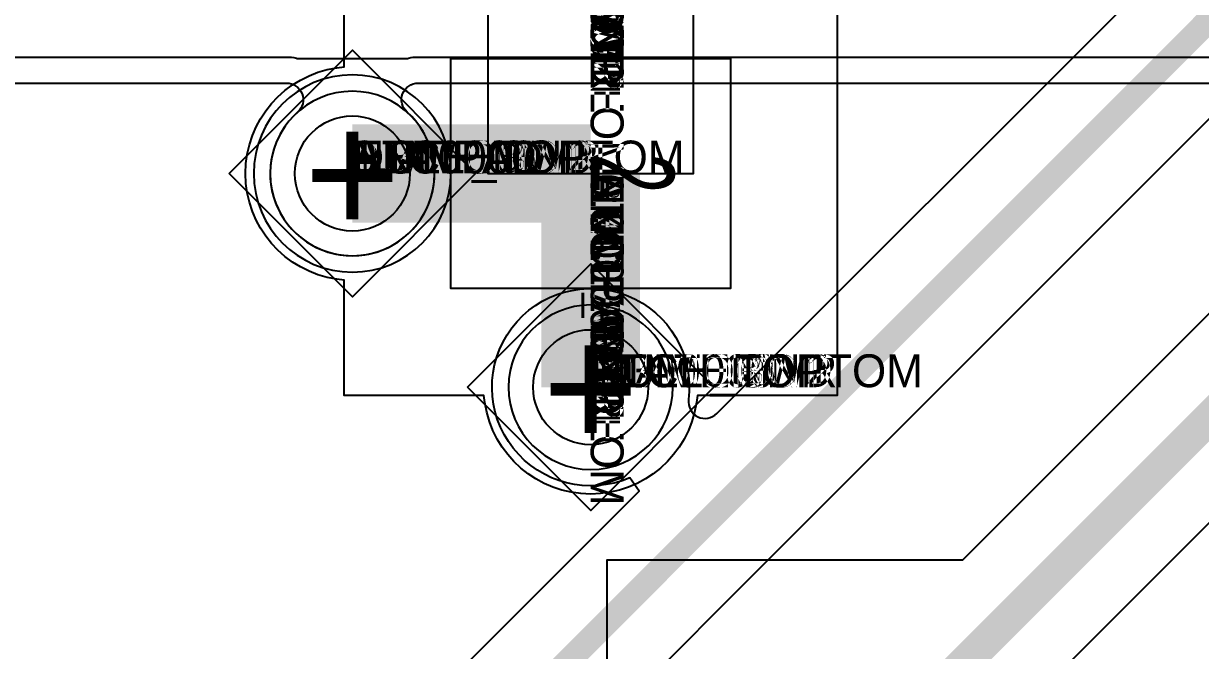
# Model space of a CAD drawing. Extents: x 0 to 323, y 0 to 320.
# Drawn here: x 108.8 to 115.96, y 104.55 to 108.36 of the extents above; entities that cross this region are included whole.
import ezdxf
from ezdxf.enums import TextEntityAlignment as Align

# ---------------------------------------------------------------- set-up
doc = ezdxf.new("R2010")
doc.units = 0
doc.header["$MEASUREMENT"] = 0
doc.layers.get('0').update_dxf_attribs({"linetype": 'CONTINUOUS'})
for name, color, linetype in [('CDN_FIGURES', 7, 'CONTINUOUS'), ('ETCH_BOTTOM', 7, 'CONTINUOUS'), ('ETCH_GND', 3, 'CONTINUOUS'), ('ETCH_INT1', 4, 'CONTINUOUS'), ('ETCH_INT2', 5, 'CONTINUOUS'), ('ETCH_PWR', 6, 'CONTINUOUS'), ('ETCH_TOP', 2, 'CONTINUOUS'), ('MANUFACTURING_NCLEGEND-1-6', 8, 'CONTINUOUS'), ('PACKAGE_GEOMETRY_ASSEMBLY_TOP', 11, 'CONTINUOUS'), ('PACKAGE_GEOMETRY_PIN_NUMBER', 9, 'CONTINUOUS')]:
    doc.layers.add(name, color=color, linetype=linetype)

# ---------------------------------------------------------------- blocks, each defined once
blk = doc.blocks.new('PAD_INFO')
for tag in ['SHAPE_TYPE', 'PAD_HEIGHT', 'PAD_LAYER', 'PAD_TYPE', 'PAD_WIDTH']:
    blk.add_attdef(tag, (0, 0), '', height=0.2)
at = {"flags": 2}
blk.add_attdef('CDN_TYPE', (0, 0), '', height=0.2, dxfattribs=at)
blk = doc.blocks.new('DRILL_INFO')
at = {"flags": 2}
blk.add_attdef('CDN_TYPE', (0, 0), '', height=0.2, dxfattribs=at)
for tag in ['FSHAPE', 'FCHAR', 'DRILL_HEIGHT', 'DIAMETER', 'PLATED', 'DRILL_WIDTH']:
    blk.add_attdef(tag, (0, 0), '', height=0.2)
blk = doc.blocks.new('VIA0700X0300')
at = {"layer": 'ETCH_BOTTOM'}
blk.add_circle((0, 0), 0.35, dxfattribs=at)
at = {"layer": 'ETCH_GND'}
blk.add_circle((0, 0), 0.35, dxfattribs=at)
at = {"layer": 'ETCH_INT1'}
blk.add_circle((0, 0), 0.35, dxfattribs=at)
at = {"layer": 'ETCH_INT2'}
blk.add_circle((0, 0), 0.35, dxfattribs=at)
at = {"layer": 'ETCH_PWR'}
blk.add_circle((0, 0), 0.35, dxfattribs=at)
at = {"layer": 'ETCH_TOP'}
blk.add_circle((0, 0), 0.35, dxfattribs=at)
ref = blk.add_blockref('PAD_INFO', (0, 0))
ref.add_attrib('PAD_LAYER', 'ETCH_TOP', (0, 0), dxfattribs={"height": 0.2})
ref.add_attrib('SHAPE_TYPE', 'NULL', (0, 0), dxfattribs={"height": 0.2})
ref.add_attrib('PAD_TYPE', 'ANTIPAD', (0, 0), dxfattribs={"height": 0.2})
ref.add_attrib('PAD_WIDTH', '0.000000', (0, 0), dxfattribs={"height": 0.2})
ref.add_attrib('PAD_HEIGHT', '0.000000', (0, 0), dxfattribs={"height": 0.2})
ref = blk.add_blockref('PAD_INFO', (0, 0))
ref.add_attrib('PAD_LAYER', 'ETCH_GND', (0, 0), dxfattribs={"height": 0.2})
ref.add_attrib('SHAPE_TYPE', 'NULL', (0, 0), dxfattribs={"height": 0.2})
ref.add_attrib('PAD_TYPE', 'ANTIPAD', (0, 0), dxfattribs={"height": 0.2})
ref.add_attrib('PAD_WIDTH', '0.000000', (0, 0), dxfattribs={"height": 0.2})
ref.add_attrib('PAD_HEIGHT', '0.000000', (0, 0), dxfattribs={"height": 0.2})
ref = blk.add_blockref('PAD_INFO', (0, 0))
ref.add_attrib('PAD_LAYER', 'ETCH_INT1', (0, 0), dxfattribs={"height": 0.2})
ref.add_attrib('SHAPE_TYPE', 'NULL', (0, 0), dxfattribs={"height": 0.2})
ref.add_attrib('PAD_TYPE', 'ANTIPAD', (0, 0), dxfattribs={"height": 0.2})
ref.add_attrib('PAD_WIDTH', '0.000000', (0, 0), dxfattribs={"height": 0.2})
ref.add_attrib('PAD_HEIGHT', '0.000000', (0, 0), dxfattribs={"height": 0.2})
ref = blk.add_blockref('PAD_INFO', (0, 0))
ref.add_attrib('PAD_LAYER', 'ETCH_INT2', (0, 0), dxfattribs={"height": 0.2})
ref.add_attrib('SHAPE_TYPE', 'NULL', (0, 0), dxfattribs={"height": 0.2})
ref.add_attrib('PAD_TYPE', 'ANTIPAD', (0, 0), dxfattribs={"height": 0.2})
ref.add_attrib('PAD_WIDTH', '0.000000', (0, 0), dxfattribs={"height": 0.2})
ref.add_attrib('PAD_HEIGHT', '0.000000', (0, 0), dxfattribs={"height": 0.2})
ref = blk.add_blockref('PAD_INFO', (0, 0))
ref.add_attrib('PAD_LAYER', 'ETCH_PWR', (0, 0), dxfattribs={"height": 0.2})
ref.add_attrib('SHAPE_TYPE', 'NULL', (0, 0), dxfattribs={"height": 0.2})
ref.add_attrib('PAD_TYPE', 'ANTIPAD', (0, 0), dxfattribs={"height": 0.2})
ref.add_attrib('PAD_WIDTH', '0.000000', (0, 0), dxfattribs={"height": 0.2})
ref.add_attrib('PAD_HEIGHT', '0.000000', (0, 0), dxfattribs={"height": 0.2})
ref = blk.add_blockref('PAD_INFO', (0, 0))
ref.add_attrib('PAD_LAYER', 'ETCH_BOTTOM', (0, 0), dxfattribs={"height": 0.2})
ref.add_attrib('SHAPE_TYPE', 'NULL', (0, 0), dxfattribs={"height": 0.2})
ref.add_attrib('PAD_TYPE', 'ANTIPAD', (0, 0), dxfattribs={"height": 0.2})
ref.add_attrib('PAD_WIDTH', '0.000000', (0, 0), dxfattribs={"height": 0.2})
ref.add_attrib('PAD_HEIGHT', '0.000000', (0, 0), dxfattribs={"height": 0.2})
ref = blk.add_blockref('PAD_INFO', (0, 0))
ref.add_attrib('PAD_LAYER', 'ETCH_TOP', (0, 0), dxfattribs={"height": 0.2})
ref.add_attrib('SHAPE_TYPE', 'NULL', (0, 0), dxfattribs={"height": 0.2})
ref.add_attrib('PAD_TYPE', 'THERMAL', (0, 0), dxfattribs={"height": 0.2})
ref.add_attrib('PAD_WIDTH', '0.000000', (0, 0), dxfattribs={"height": 0.2})
ref.add_attrib('PAD_HEIGHT', '0.000000', (0, 0), dxfattribs={"height": 0.2})
ref = blk.add_blockref('PAD_INFO', (0, 0))
ref.add_attrib('PAD_LAYER', 'ETCH_GND', (0, 0), dxfattribs={"height": 0.2})
ref.add_attrib('SHAPE_TYPE', 'NULL', (0, 0), dxfattribs={"height": 0.2})
ref.add_attrib('PAD_TYPE', 'THERMAL', (0, 0), dxfattribs={"height": 0.2})
ref.add_attrib('PAD_WIDTH', '0.000000', (0, 0), dxfattribs={"height": 0.2})
ref.add_attrib('PAD_HEIGHT', '0.000000', (0, 0), dxfattribs={"height": 0.2})
ref = blk.add_blockref('PAD_INFO', (0, 0))
ref.add_attrib('PAD_LAYER', 'ETCH_INT1', (0, 0), dxfattribs={"height": 0.2})
ref.add_attrib('SHAPE_TYPE', 'NULL', (0, 0), dxfattribs={"height": 0.2})
ref.add_attrib('PAD_TYPE', 'THERMAL', (0, 0), dxfattribs={"height": 0.2})
ref.add_attrib('PAD_WIDTH', '0.000000', (0, 0), dxfattribs={"height": 0.2})
ref.add_attrib('PAD_HEIGHT', '0.000000', (0, 0), dxfattribs={"height": 0.2})
ref = blk.add_blockref('PAD_INFO', (0, 0))
ref.add_attrib('PAD_LAYER', 'ETCH_INT2', (0, 0), dxfattribs={"height": 0.2})
ref.add_attrib('SHAPE_TYPE', 'NULL', (0, 0), dxfattribs={"height": 0.2})
ref.add_attrib('PAD_TYPE', 'THERMAL', (0, 0), dxfattribs={"height": 0.2})
ref.add_attrib('PAD_WIDTH', '0.000000', (0, 0), dxfattribs={"height": 0.2})
ref.add_attrib('PAD_HEIGHT', '0.000000', (0, 0), dxfattribs={"height": 0.2})
ref = blk.add_blockref('PAD_INFO', (0, 0))
ref.add_attrib('PAD_LAYER', 'ETCH_PWR', (0, 0), dxfattribs={"height": 0.2})
ref.add_attrib('SHAPE_TYPE', 'NULL', (0, 0), dxfattribs={"height": 0.2})
ref.add_attrib('PAD_TYPE', 'THERMAL', (0, 0), dxfattribs={"height": 0.2})
ref.add_attrib('PAD_WIDTH', '0.000000', (0, 0), dxfattribs={"height": 0.2})
ref.add_attrib('PAD_HEIGHT', '0.000000', (0, 0), dxfattribs={"height": 0.2})
ref = blk.add_blockref('PAD_INFO', (0, 0))
ref.add_attrib('PAD_LAYER', 'ETCH_BOTTOM', (0, 0), dxfattribs={"height": 0.2})
ref.add_attrib('SHAPE_TYPE', 'NULL', (0, 0), dxfattribs={"height": 0.2})
ref.add_attrib('PAD_TYPE', 'THERMAL', (0, 0), dxfattribs={"height": 0.2})
ref.add_attrib('PAD_WIDTH', '0.000000', (0, 0), dxfattribs={"height": 0.2})
ref.add_attrib('PAD_HEIGHT', '0.000000', (0, 0), dxfattribs={"height": 0.2})
ref = blk.add_blockref('PAD_INFO', (0, 0))
ref.add_attrib('PAD_LAYER', 'ETCH_TOP', (0, 0), dxfattribs={"height": 0.2})
ref.add_attrib('SHAPE_TYPE', 'CIRCLE', (0, 0), dxfattribs={"height": 0.2})
ref.add_attrib('PAD_TYPE', 'REGULAR', (0, 0), dxfattribs={"height": 0.2})
ref.add_attrib('PAD_WIDTH', '0.700000', (0, 0), dxfattribs={"height": 0.2})
ref.add_attrib('PAD_HEIGHT', '0.700000', (0, 0), dxfattribs={"height": 0.2})
ref = blk.add_blockref('PAD_INFO', (0, 0))
ref.add_attrib('PAD_LAYER', 'ETCH_GND', (0, 0), dxfattribs={"height": 0.2})
ref.add_attrib('SHAPE_TYPE', 'CIRCLE', (0, 0), dxfattribs={"height": 0.2})
ref.add_attrib('PAD_TYPE', 'REGULAR', (0, 0), dxfattribs={"height": 0.2})
ref.add_attrib('PAD_WIDTH', '0.700000', (0, 0), dxfattribs={"height": 0.2})
ref.add_attrib('PAD_HEIGHT', '0.700000', (0, 0), dxfattribs={"height": 0.2})
ref = blk.add_blockref('PAD_INFO', (0, 0))
ref.add_attrib('PAD_LAYER', 'ETCH_INT1', (0, 0), dxfattribs={"height": 0.2})
ref.add_attrib('SHAPE_TYPE', 'CIRCLE', (0, 0), dxfattribs={"height": 0.2})
ref.add_attrib('PAD_TYPE', 'REGULAR', (0, 0), dxfattribs={"height": 0.2})
ref.add_attrib('PAD_WIDTH', '0.700000', (0, 0), dxfattribs={"height": 0.2})
ref.add_attrib('PAD_HEIGHT', '0.700000', (0, 0), dxfattribs={"height": 0.2})
ref = blk.add_blockref('PAD_INFO', (0, 0))
ref.add_attrib('PAD_LAYER', 'ETCH_INT2', (0, 0), dxfattribs={"height": 0.2})
ref.add_attrib('SHAPE_TYPE', 'CIRCLE', (0, 0), dxfattribs={"height": 0.2})
ref.add_attrib('PAD_TYPE', 'REGULAR', (0, 0), dxfattribs={"height": 0.2})
ref.add_attrib('PAD_WIDTH', '0.700000', (0, 0), dxfattribs={"height": 0.2})
ref.add_attrib('PAD_HEIGHT', '0.700000', (0, 0), dxfattribs={"height": 0.2})
ref = blk.add_blockref('PAD_INFO', (0, 0))
ref.add_attrib('PAD_LAYER', 'ETCH_PWR', (0, 0), dxfattribs={"height": 0.2})
ref.add_attrib('SHAPE_TYPE', 'CIRCLE', (0, 0), dxfattribs={"height": 0.2})
ref.add_attrib('PAD_TYPE', 'REGULAR', (0, 0), dxfattribs={"height": 0.2})
ref.add_attrib('PAD_WIDTH', '0.700000', (0, 0), dxfattribs={"height": 0.2})
ref.add_attrib('PAD_HEIGHT', '0.700000', (0, 0), dxfattribs={"height": 0.2})
ref = blk.add_blockref('PAD_INFO', (0, 0))
ref.add_attrib('PAD_LAYER', 'ETCH_BOTTOM', (0, 0), dxfattribs={"height": 0.2})
ref.add_attrib('SHAPE_TYPE', 'CIRCLE', (0, 0), dxfattribs={"height": 0.2})
ref.add_attrib('PAD_TYPE', 'REGULAR', (0, 0), dxfattribs={"height": 0.2})
ref.add_attrib('PAD_WIDTH', '0.700000', (0, 0), dxfattribs={"height": 0.2})
ref.add_attrib('PAD_HEIGHT', '0.700000', (0, 0), dxfattribs={"height": 0.2})
ref = blk.add_blockref('DRILL_INFO', (0, 0))
ref.add_attrib('DIAMETER', '0.300000', (0, 0), dxfattribs={"height": 0.2})
ref.add_attrib('PLATED', 'PLATED', (0, 0), dxfattribs={"height": 0.2})
ref.add_attrib('FSHAPE', 'DIAMOND', (0, 0), dxfattribs={"height": 0.2})
ref.add_attrib('FCHAR', '+', (0, 0), dxfattribs={"height": 0.2})
ref.add_attrib('DRILL_WIDTH', '1.500000', (0, 0), dxfattribs={"height": 0.2})
ref.add_attrib('DRILL_HEIGHT', '1.500000', (0, 0), dxfattribs={"height": 0.2})
for tag in ['CDN_TYPE', 'PIN']:
    blk.add_attdef(tag, (0, 0), '', height=0.2)
at = {"flags": 2}
for tag in ['PSTKNAME', 'BBV']:
    blk.add_attdef(tag, (0, 0), '', height=0.2, dxfattribs=at)
blk = doc.blocks.new('FIGURE_DIAMOND')
at = {"layer": 'CDN_FIGURES'}
blk.add_lwpolyline([(-0.5, 0), (0, 0.5), (0.5, 0), (0, -0.5)], close=True, dxfattribs=at)
blk = doc.blocks.new('RC1400X1700TS')
at = {"layer": 'ETCH_TOP'}
blk.add_lwpolyline([(-0.7, -0.85), (-0.7, 0.85), (0.7, 0.85), (0.7, -0.85)], close=True, dxfattribs=at)
ref = blk.add_blockref('PAD_INFO', (0, 0))
ref.add_attrib('PAD_LAYER', 'ETCH_TOP', (0, 0), dxfattribs={"height": 0.2})
ref.add_attrib('SHAPE_TYPE', 'NULL', (0, 0), dxfattribs={"height": 0.2})
ref.add_attrib('PAD_TYPE', 'ANTIPAD', (0, 0), dxfattribs={"height": 0.2})
ref.add_attrib('PAD_WIDTH', '0.000000', (0, 0), dxfattribs={"height": 0.2})
ref.add_attrib('PAD_HEIGHT', '0.000000', (0, 0), dxfattribs={"height": 0.2})
ref = blk.add_blockref('PAD_INFO', (0, 0))
ref.add_attrib('PAD_LAYER', 'ETCH_GND', (0, 0), dxfattribs={"height": 0.2})
ref.add_attrib('SHAPE_TYPE', 'NULL', (0, 0), dxfattribs={"height": 0.2})
ref.add_attrib('PAD_TYPE', 'ANTIPAD', (0, 0), dxfattribs={"height": 0.2})
ref.add_attrib('PAD_WIDTH', '0.000000', (0, 0), dxfattribs={"height": 0.2})
ref.add_attrib('PAD_HEIGHT', '0.000000', (0, 0), dxfattribs={"height": 0.2})
ref = blk.add_blockref('PAD_INFO', (0, 0))
ref.add_attrib('PAD_LAYER', 'ETCH_INT1', (0, 0), dxfattribs={"height": 0.2})
ref.add_attrib('SHAPE_TYPE', 'NULL', (0, 0), dxfattribs={"height": 0.2})
ref.add_attrib('PAD_TYPE', 'ANTIPAD', (0, 0), dxfattribs={"height": 0.2})
ref.add_attrib('PAD_WIDTH', '0.000000', (0, 0), dxfattribs={"height": 0.2})
ref.add_attrib('PAD_HEIGHT', '0.000000', (0, 0), dxfattribs={"height": 0.2})
ref = blk.add_blockref('PAD_INFO', (0, 0))
ref.add_attrib('PAD_LAYER', 'ETCH_INT2', (0, 0), dxfattribs={"height": 0.2})
ref.add_attrib('SHAPE_TYPE', 'NULL', (0, 0), dxfattribs={"height": 0.2})
ref.add_attrib('PAD_TYPE', 'ANTIPAD', (0, 0), dxfattribs={"height": 0.2})
ref.add_attrib('PAD_WIDTH', '0.000000', (0, 0), dxfattribs={"height": 0.2})
ref.add_attrib('PAD_HEIGHT', '0.000000', (0, 0), dxfattribs={"height": 0.2})
ref = blk.add_blockref('PAD_INFO', (0, 0))
ref.add_attrib('PAD_LAYER', 'ETCH_PWR', (0, 0), dxfattribs={"height": 0.2})
ref.add_attrib('SHAPE_TYPE', 'NULL', (0, 0), dxfattribs={"height": 0.2})
ref.add_attrib('PAD_TYPE', 'ANTIPAD', (0, 0), dxfattribs={"height": 0.2})
ref.add_attrib('PAD_WIDTH', '0.000000', (0, 0), dxfattribs={"height": 0.2})
ref.add_attrib('PAD_HEIGHT', '0.000000', (0, 0), dxfattribs={"height": 0.2})
ref = blk.add_blockref('PAD_INFO', (0, 0))
ref.add_attrib('PAD_LAYER', 'ETCH_BOTTOM', (0, 0), dxfattribs={"height": 0.2})
ref.add_attrib('SHAPE_TYPE', 'NULL', (0, 0), dxfattribs={"height": 0.2})
ref.add_attrib('PAD_TYPE', 'ANTIPAD', (0, 0), dxfattribs={"height": 0.2})
ref.add_attrib('PAD_WIDTH', '0.000000', (0, 0), dxfattribs={"height": 0.2})
ref.add_attrib('PAD_HEIGHT', '0.000000', (0, 0), dxfattribs={"height": 0.2})
ref = blk.add_blockref('PAD_INFO', (0, 0))
ref.add_attrib('PAD_LAYER', 'ETCH_TOP', (0, 0), dxfattribs={"height": 0.2})
ref.add_attrib('SHAPE_TYPE', 'NULL', (0, 0), dxfattribs={"height": 0.2})
ref.add_attrib('PAD_TYPE', 'THERMAL', (0, 0), dxfattribs={"height": 0.2})
ref.add_attrib('PAD_WIDTH', '0.000000', (0, 0), dxfattribs={"height": 0.2})
ref.add_attrib('PAD_HEIGHT', '0.000000', (0, 0), dxfattribs={"height": 0.2})
ref = blk.add_blockref('PAD_INFO', (0, 0))
ref.add_attrib('PAD_LAYER', 'ETCH_GND', (0, 0), dxfattribs={"height": 0.2})
ref.add_attrib('SHAPE_TYPE', 'NULL', (0, 0), dxfattribs={"height": 0.2})
ref.add_attrib('PAD_TYPE', 'THERMAL', (0, 0), dxfattribs={"height": 0.2})
ref.add_attrib('PAD_WIDTH', '0.000000', (0, 0), dxfattribs={"height": 0.2})
ref.add_attrib('PAD_HEIGHT', '0.000000', (0, 0), dxfattribs={"height": 0.2})
ref = blk.add_blockref('PAD_INFO', (0, 0))
ref.add_attrib('PAD_LAYER', 'ETCH_INT1', (0, 0), dxfattribs={"height": 0.2})
ref.add_attrib('SHAPE_TYPE', 'NULL', (0, 0), dxfattribs={"height": 0.2})
ref.add_attrib('PAD_TYPE', 'THERMAL', (0, 0), dxfattribs={"height": 0.2})
ref.add_attrib('PAD_WIDTH', '0.000000', (0, 0), dxfattribs={"height": 0.2})
ref.add_attrib('PAD_HEIGHT', '0.000000', (0, 0), dxfattribs={"height": 0.2})
ref = blk.add_blockref('PAD_INFO', (0, 0))
ref.add_attrib('PAD_LAYER', 'ETCH_INT2', (0, 0), dxfattribs={"height": 0.2})
ref.add_attrib('SHAPE_TYPE', 'NULL', (0, 0), dxfattribs={"height": 0.2})
ref.add_attrib('PAD_TYPE', 'THERMAL', (0, 0), dxfattribs={"height": 0.2})
ref.add_attrib('PAD_WIDTH', '0.000000', (0, 0), dxfattribs={"height": 0.2})
ref.add_attrib('PAD_HEIGHT', '0.000000', (0, 0), dxfattribs={"height": 0.2})
ref = blk.add_blockref('PAD_INFO', (0, 0))
ref.add_attrib('PAD_LAYER', 'ETCH_PWR', (0, 0), dxfattribs={"height": 0.2})
ref.add_attrib('SHAPE_TYPE', 'NULL', (0, 0), dxfattribs={"height": 0.2})
ref.add_attrib('PAD_TYPE', 'THERMAL', (0, 0), dxfattribs={"height": 0.2})
ref.add_attrib('PAD_WIDTH', '0.000000', (0, 0), dxfattribs={"height": 0.2})
ref.add_attrib('PAD_HEIGHT', '0.000000', (0, 0), dxfattribs={"height": 0.2})
ref = blk.add_blockref('PAD_INFO', (0, 0))
ref.add_attrib('PAD_LAYER', 'ETCH_BOTTOM', (0, 0), dxfattribs={"height": 0.2})
ref.add_attrib('SHAPE_TYPE', 'NULL', (0, 0), dxfattribs={"height": 0.2})
ref.add_attrib('PAD_TYPE', 'THERMAL', (0, 0), dxfattribs={"height": 0.2})
ref.add_attrib('PAD_WIDTH', '0.000000', (0, 0), dxfattribs={"height": 0.2})
ref.add_attrib('PAD_HEIGHT', '0.000000', (0, 0), dxfattribs={"height": 0.2})
ref = blk.add_blockref('PAD_INFO', (0, 0))
ref.add_attrib('PAD_LAYER', 'ETCH_GND', (0, 0), dxfattribs={"height": 0.2})
ref.add_attrib('SHAPE_TYPE', 'NULL', (0, 0), dxfattribs={"height": 0.2})
ref.add_attrib('PAD_TYPE', 'REGULAR', (0, 0), dxfattribs={"height": 0.2})
ref.add_attrib('PAD_WIDTH', '0.000000', (0, 0), dxfattribs={"height": 0.2})
ref.add_attrib('PAD_HEIGHT', '0.000000', (0, 0), dxfattribs={"height": 0.2})
ref = blk.add_blockref('PAD_INFO', (0, 0))
ref.add_attrib('PAD_LAYER', 'ETCH_INT1', (0, 0), dxfattribs={"height": 0.2})
ref.add_attrib('SHAPE_TYPE', 'NULL', (0, 0), dxfattribs={"height": 0.2})
ref.add_attrib('PAD_TYPE', 'REGULAR', (0, 0), dxfattribs={"height": 0.2})
ref.add_attrib('PAD_WIDTH', '0.000000', (0, 0), dxfattribs={"height": 0.2})
ref.add_attrib('PAD_HEIGHT', '0.000000', (0, 0), dxfattribs={"height": 0.2})
ref = blk.add_blockref('PAD_INFO', (0, 0))
ref.add_attrib('PAD_LAYER', 'ETCH_INT2', (0, 0), dxfattribs={"height": 0.2})
ref.add_attrib('SHAPE_TYPE', 'NULL', (0, 0), dxfattribs={"height": 0.2})
ref.add_attrib('PAD_TYPE', 'REGULAR', (0, 0), dxfattribs={"height": 0.2})
ref.add_attrib('PAD_WIDTH', '0.000000', (0, 0), dxfattribs={"height": 0.2})
ref.add_attrib('PAD_HEIGHT', '0.000000', (0, 0), dxfattribs={"height": 0.2})
ref = blk.add_blockref('PAD_INFO', (0, 0))
ref.add_attrib('PAD_LAYER', 'ETCH_PWR', (0, 0), dxfattribs={"height": 0.2})
ref.add_attrib('SHAPE_TYPE', 'NULL', (0, 0), dxfattribs={"height": 0.2})
ref.add_attrib('PAD_TYPE', 'REGULAR', (0, 0), dxfattribs={"height": 0.2})
ref.add_attrib('PAD_WIDTH', '0.000000', (0, 0), dxfattribs={"height": 0.2})
ref.add_attrib('PAD_HEIGHT', '0.000000', (0, 0), dxfattribs={"height": 0.2})
ref = blk.add_blockref('PAD_INFO', (0, 0))
ref.add_attrib('PAD_LAYER', 'ETCH_BOTTOM', (0, 0), dxfattribs={"height": 0.2})
ref.add_attrib('SHAPE_TYPE', 'NULL', (0, 0), dxfattribs={"height": 0.2})
ref.add_attrib('PAD_TYPE', 'REGULAR', (0, 0), dxfattribs={"height": 0.2})
ref.add_attrib('PAD_WIDTH', '0.000000', (0, 0), dxfattribs={"height": 0.2})
ref.add_attrib('PAD_HEIGHT', '0.000000', (0, 0), dxfattribs={"height": 0.2})
ref = blk.add_blockref('DRILL_INFO', (0, 0))
ref.add_attrib('DIAMETER', '0.000000', (0, 0), dxfattribs={"height": 0.2})
ref.add_attrib('PLATED', 'PLATED', (0, 0), dxfattribs={"height": 0.2})
ref.add_attrib('FSHAPE', 'NULL', (0, 0), dxfattribs={"height": 0.2})
ref.add_attrib('DRILL_WIDTH', '0.000000', (0, 0), dxfattribs={"height": 0.2})
ref.add_attrib('DRILL_HEIGHT', '0.000000', (0, 0), dxfattribs={"height": 0.2})
ref = blk.add_blockref('PAD_INFO', (0, 0))
ref.add_attrib('PAD_LAYER', 'ETCH_TOP', (0, 0), dxfattribs={"height": 0.2})
ref.add_attrib('SHAPE_TYPE', 'RECTANGLE', (0, 0), dxfattribs={"height": 0.2})
ref.add_attrib('PAD_TYPE', 'REGULAR', (0, 0), dxfattribs={"height": 0.2})
ref.add_attrib('PAD_WIDTH', '1.400000', (0, 0), dxfattribs={"height": 0.2})
ref.add_attrib('PAD_HEIGHT', '1.700000', (0, 0), dxfattribs={"height": 0.2})
for tag in ['CDN_TYPE', 'PIN']:
    blk.add_attdef(tag, (0, 0), '', height=0.2)
at = {"flags": 2}
for tag in ['PSTKNAME', 'BBV']:
    blk.add_attdef(tag, (0, 0), '', height=0.2, dxfattribs=at)
blk = doc.blocks.new('F91')
at = {"layer": 'PACKAGE_GEOMETRY_ASSEMBLY_TOP'}
blk.add_lwpolyline([(0, -0.625), (2, -0.625), (2, 0.625), (0, 0.625)], close=True, dxfattribs=at)
at = {"layer": 'ETCH_TOP'}
ref = blk.add_blockref('RC1400X1700TS', (0, 0), dxfattribs=at)
ref.add_attrib('CDN_TYPE', 'PIN', (0, 0), dxfattribs={"height": 0.2})
ref.add_attrib('PIN', '1', (0, 0), dxfattribs={"height": 0.2})
ref = blk.add_blockref('RC1400X1700TS', (2, 0), dxfattribs=at)
ref.add_attrib('CDN_TYPE', 'PIN', (0, 0), dxfattribs={"height": 0.2})
ref.add_attrib('PIN', '2', (0, 0), dxfattribs={"height": 0.2})
at = {"flags": 2}
for tag in ['SYMBOL_TYPE', 'CDN_TYPE', 'REFDES']:
    blk.add_attdef(tag, (0, 0), '', height=0.2, dxfattribs=at)

msp = doc.modelspace()

# ---------------------------------------------------------------- linework, layer by layer
at = {"layer": 'ETCH_BOTTOM'}
for points, format in [([(59.3656, 111.7701), (90.2943, 111.7701), (107.6018, 94.4626, 0.668179), (107.7749, 94.5343), (107.7749, 100.7472), (112.5448, 105.5171), (112.4888, 105.5995, -3.777381), (112.8453, 106.0744, 0.714948), (113.0176, 105.9899), (115.5775, 108.5498, 0.542996), (115.5421, 108.7161, -0.663408), (115.4807, 110.5579, 0.639881), (115.4807, 110.7421, -1.433756), (116.8079, 112.0693, 0.639881), (116.9921, 112.0693, -0.63966), (118.8079, 112.0693, 0.639881), (118.9921, 112.0693, -0.63966), (120.8079, 112.0693, 0.639881), (120.9921, 112.0693, -0.63966), (122.8079, 112.0693, 0.639881), (122.9921, 112.0693, -0.63966), (124.8079, 112.0693, 0.639881), (124.9921, 112.0693, -0.63966), (126.8079, 112.0693, 0.639881)], "xyb"), ([(91.1, 48.25, 0.15, 0.15, 0), (93.325, 46.025, 0.15, 0.15, 0), (95.4882, 46.025, 0.15, 0.15, 0), (97.0574, 47.5942, 0.15, 0.15, 0), (97.0574, 55.5392, 0.15, 0.15, 0), (100.875, 59.3568, 0.15, 0.15, 0), (100.875, 62.2932, 0.15, 0.15, 0), (100.4432, 62.725, 0.15, 0.15, 0), (99.2118, 62.725, 0.15, 0.15, 0), (97.975, 63.9618, 0.15, 0.15, 0), (97.975, 65.5882, 0.15, 0.15, 0), (98.3118, 65.925, 0.15, 0.15, 0), (98.6382, 65.925, 0.15, 0.15, 0), (100.975, 68.2618, 0.15, 0.15, 0), (100.975, 76.2118, 0.15, 0.15, 0), (108.2, 83.4368, 0.15, 0.15, 0), (108.2, 100.5711, 0.15, 0.15, 0), (116.925, 109.2961, 0.15, 0.15, 0), (116.925, 110.054, 0.15, 0.15, 0), (117.9, 111.029, 0.15, 0.15, 0), (117.9, 111.65, 0.15, 0.15, 0)], "xyseb"), ([(126.8079, 109.2307, -0.63966), (124.9921, 109.2307, 0.639881), (124.8079, 109.2307, -0.63966), (122.9921, 109.2307, 0.639881), (122.8079, 109.2307, -0.63966), (120.9921, 109.2307, 0.639881), (120.8079, 109.2307, -0.63966), (118.9921, 109.2307, 0.639881), (118.8079, 109.2307, -0.510698), (117.2179, 108.9186), (117.1821, 108.952), (108.6251, 100.395), (108.6251, 83.2607), (101.4001, 76.0357), (101.4001, 68.0857)], "xyb")]:
    msp.add_lwpolyline(points, format=format, dxfattribs=at)
msp.add_lwpolyline([(110.8, 108.0501, 1), (110.8, 106.8499, 1)], format="xyb", close=True, dxfattribs=at)
at = {"layer": 'ETCH_GND'}
for points in [[(111.3001, 107.45, 1), (110.2999, 107.45, 1)], [(112.7501, 106.15, 1), (111.7499, 106.15, 1)]]:
    msp.add_lwpolyline(points, format="xyb", close=True, dxfattribs=at)
at = {"layer": 'ETCH_INT1'}
for points in [[(94.5915, 94.3157), (108.2415, 107.9657), (108.2415, 108.1585), (110.3993, 108.1585, -0.058304), (110.4593, 108.1515), (110.4651, 108.1501), (111.1349, 108.1501), (111.1407, 108.1515, -0.058304), (111.2007, 108.1585), (157.6279, 108.1585, -0.058304)], [(94.75, 94.25), (108.4, 107.9), (108.4, 108), (110.3993, 108, -0.688822), (110.4668, 107.823, 2.620502), (111.1332, 107.823, -0.688822), (111.2007, 108), (157.6279, 108, -0.575908)]]:
    msp.add_lwpolyline(points, format="xyb", dxfattribs=at)
msp.add_lwpolyline([(112.7501, 106.15, 1), (111.7499, 106.15, 1)], format="xyb", close=True, dxfattribs=at)
at = {"layer": 'ETCH_INT2'}
for points in [[(111.3001, 107.45, 1), (110.2999, 107.45, 1)], [(112.7501, 106.15, 1), (111.7499, 106.15, 1)]]:
    msp.add_lwpolyline(points, format="xyb", close=True, dxfattribs=at)
at = {"layer": 'ETCH_TOP'}
for points, format in [([(119.9, 111.65, 0.2, 0.2, 0), (118.9, 110.65, 0.2, 0.2, 0), (118.9, 108.85, 0.2, 0.2, 0), (114, 103.95, 0.2, 0.2, 0), (113.75, 103.95, 0.2, 0.2, 0)], "xyseb"), ([(113.7501, 108.9999), (113.7501, 106.0999), (112.8996, 106.0999), (112.8933, 106.0565, -0.865163), (111.6067, 106.0565), (111.6004, 106.0999), (110.7499, 106.0999), (110.7499, 106.8004), (110.7065, 106.8067, -0.865163), (110.7065, 108.0933), (110.7499, 108.0996), (110.7499, 110.8001)], "xyb"), ([(126.8079, 109.2307, -0.63966), (124.9921, 109.2307, 0.639881), (124.8079, 109.2307, -0.63966), (122.9921, 109.2307, 0.639881), (122.8079, 109.2307, -0.63966), (120.9921, 109.2307, 0.639881), (120.8079, 109.2307, -0.410326), (119.4928, 108.7366, 0.473927), (119.3525, 108.666), (115.1501, 104.4636), (115.1501, 101.0499), (114.4001, 101.0499), (114.4001, 100.7, -1), (113.0999, 100.7), (113.0999, 101.0499), (112.6501, 101.0499), (112.6501, 99.5499), (108.3499, 99.5499), (108.3499, 100.4999), (108.0001, 100.4999), (108.0001, 97.6499)], "xyb"), ([(108.3499, 102.4501), (112.3499, 102.4501), (112.3499, 105.1001), (114.5136, 105.1001), (117.8931, 108.4796, 0.642793)], "xyb"), ([(112.25, 107.45, 0.6, 0.6, 0), (110.8, 107.45, 0.6, 0.6, 0)], "xyseb"), ([(112.25, 107.45, 0.6, 0.6, 0), (112.25, 106.15, 0.6, 0.6, 0)], "xyseb")]:
    msp.add_lwpolyline(points, format=format, dxfattribs=at)

# ---------------------------------------------------------------- block references
at = {"rotation": 270}
msp.add_blockref('F91', (112.25, 109.45), dxfattribs=at)
at = {"layer": 'ETCH_TOP'}
for p in [(110.8, 107.45), (112.25, 106.15)]:
    msp.add_blockref('VIA0700X0300', p, dxfattribs=at)
at = {"layer": 'MANUFACTURING_NCLEGEND-1-6', "xscale": 1.5, "yscale": 1.5}
for p in [(110.8, 107.45), (112.25, 106.15)]:
    msp.add_blockref('FIGURE_DIAMOND', p, dxfattribs=at)

# ---------------------------------------------------------------- texts
at = {"layer": 'MANUFACTURING_NCLEGEND-1-6'}
for p in [(110.8, 107.45), (112.25, 106.15)]:
    msp.add_text('+', height=0.75, dxfattribs=at).set_placement(p, align=Align.MIDDLE_CENTER)
at = {"layer": 'PACKAGE_GEOMETRY_PIN_NUMBER', "width": 0.649606}
msp.add_text('2', height=0.508, rotation=270, dxfattribs=at).set_placement((112.25, 107.45), align=Align.CENTER)

doc.saveas('drawing.dxf')
